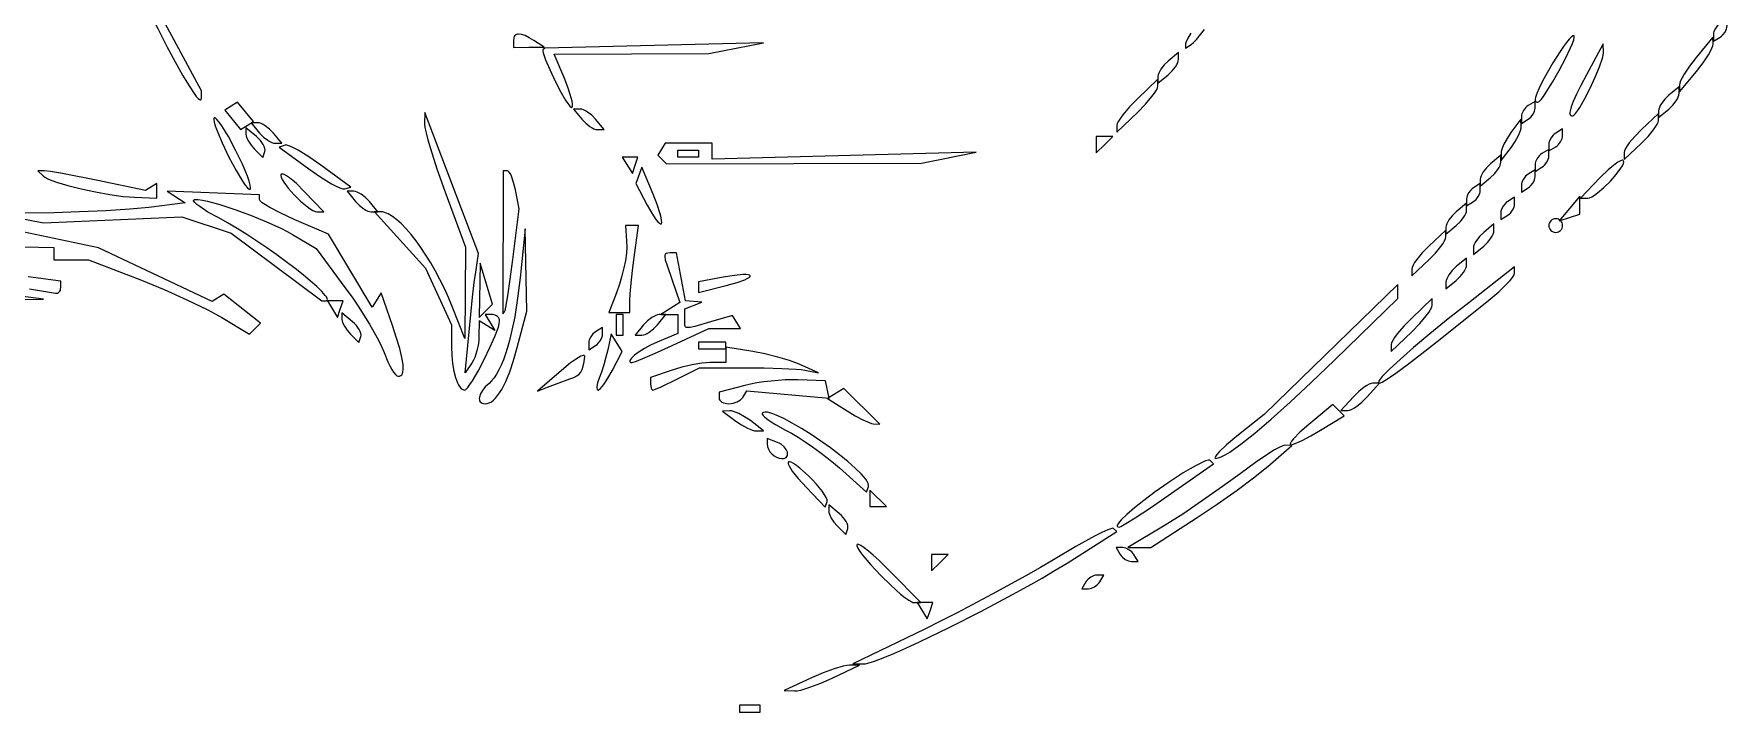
# Model space of a CAD drawing. Header units: millimetres. Extents: x 0.52 to 7.92, y 0.28 to 7.41.
# Drawn here: x 3.785 to 6.206, y 0.284 to 1.255 of the extents above; entities that cross this region are included whole.
import ezdxf

# ---------------------------------------------------------------- set-up
doc = ezdxf.new("R2010")
doc.units = ezdxf.units.MM
doc.header["$MEASUREMENT"] = 0

msp = doc.modelspace()

# ---------------------------------------------------------------- linework, layer by layer
at = {"flags": 128}
for points in [[(4.02451, 1.162838), (4.02451, 1.172852), (3.917721, 1.372383), (3.912292, 1.365113), (3.91091, 1.363653), (3.909058, 1.36229), (3.904264, 1.359979), (3.898559, 1.358417), (3.892588, 1.357843), (3.878313, 1.357843), (3.931292, 1.32313), (3.962117, 1.262066), (3.975176, 1.236665), (3.987115, 1.214368), (3.997743, 1.19548), (4.006868, 1.180306), (4.014299, 1.16915), (4.017319, 1.165174), (4.019844, 1.162317), (4.021849, 1.160616), (4.023311, 1.160111), (4.023831, 1.160318), (4.024206, 1.160839), (4.02451, 1.162838)], [(5.439792, 1.23934), (5.443063, 1.242057), (5.447435, 1.246733), (5.458723, 1.260817)], [(6.196078, 1.25), (6.198048, 1.251417), (6.199885, 1.253126), (6.203002, 1.257159), (6.205109, 1.261578), (6.205682, 1.26377), (6.205882, 1.265863), (6.205882, 1.275667), (6.196078, 1.269608), (6.194109, 1.268191), (6.192272, 1.266482), (6.189154, 1.262449), (6.187048, 1.25803), (6.186475, 1.255838), (6.186275, 1.253745), (6.186275, 1.243941), (6.196078, 1.25)], [(4.492647, 1.235444), (4.514706, 1.235594), (4.5, 1.245098), (4.493279, 1.249129), (4.487386, 1.252008), (4.482341, 1.253735), (4.478166, 1.254311), (4.476412, 1.254167), (4.474883, 1.253735), (4.473581, 1.253015), (4.472511, 1.252008), (4.471674, 1.250712), (4.471072, 1.249129), (4.470588, 1.245098), (4.470588, 1.235294), (4.492647, 1.235444)], [(4.554737, 1.149508), (4.555304, 1.151112), (4.555243, 1.154021), (4.554596, 1.158071), (4.553409, 1.163098), (4.549583, 1.175421), (4.544115, 1.189671), (4.529149, 1.22549), (4.75, 1.22662), (4.828431, 1.241638), (4.515373, 1.234327), (4.512656, 1.23161), (4.512523, 1.23021), (4.513197, 1.227252), (4.516679, 1.217394), (4.522527, 1.203498), (4.530166, 1.187029), (4.538362, 1.171116), (4.545727, 1.158738), (4.548846, 1.154259), (4.551454, 1.151125), (4.553451, 1.14949), (4.554189, 1.149283), (4.554737, 1.149508)], [(5.438974, 1.255502), (5.434906, 1.248551), (5.432295, 1.24331), (5.431373, 1.240096), (5.431373, 1.234137), (5.439792, 1.23934)], [(5.935343, 1.156863), (5.936169, 1.15712), (5.937221, 1.157872), (5.939932, 1.160731), (5.943335, 1.165181), (5.94729, 1.170969), (5.956301, 1.185531), (5.965846, 1.202369), (5.974808, 1.219437), (5.98207, 1.234685), (5.984714, 1.240988), (5.986514, 1.246069), (5.98733, 1.249671), (5.987326, 1.250838), (5.987023, 1.251539), (5.986392, 1.251814), (5.98552, 1.25164), (5.983117, 1.250026), (5.979938, 1.246854), (5.976107, 1.242283), (5.971748, 1.236468), (5.966986, 1.229568), (5.956747, 1.213144), (5.948484, 1.198794), (5.941926, 1.186818), (5.937018, 1.177074), (5.933706, 1.169419), (5.931936, 1.163713), (5.931613, 1.161546), (5.931655, 1.159813), (5.932056, 1.158495), (5.932809, 1.157577), (5.933907, 1.157038), (5.935343, 1.156863)], [(5.985095, 1.137255), (5.986805, 1.138114), (5.989113, 1.140556), (5.991918, 1.144378), (5.995124, 1.149377), (6.00234, 1.162101), (6.009976, 1.177106), (6.017244, 1.192774), (6.023357, 1.207484), (6.027527, 1.219616), (6.028638, 1.224209), (6.028969, 1.227551), (6.028526, 1.240196), (6.004902, 1.196078), (5.996895, 1.18086), (5.990586, 1.168239), (5.985917, 1.158041), (5.982828, 1.15009), (5.98126, 1.144212), (5.981028, 1.141995), (5.981155, 1.14023), (5.981632, 1.138895), (5.982453, 1.137969), (5.983609, 1.13743), (5.985095, 1.137255)], [(6.162069, 1.20098), (6.171405, 1.213174), (6.179006, 1.224632), (6.181911, 1.229684), (6.184089, 1.234069), (6.185442, 1.237626), (6.185873, 1.240196), (6.185569, 1.25), (6.161461, 1.220588), (6.152124, 1.208395), (6.144523, 1.196936), (6.141618, 1.191885), (6.13944, 1.1875), (6.138087, 1.183942), (6.137656, 1.181373), (6.13796, 1.171569), (6.162069, 1.20098)], [(5.406863, 1.196078), (5.412573, 1.201591), (5.417249, 1.207578), (5.419048, 1.210524), (5.420408, 1.213317), (5.421268, 1.215869), (5.421569, 1.218087), (5.421569, 1.227891), (5.406863, 1.215686), (5.401153, 1.210174), (5.396477, 1.204187), (5.394677, 1.201241), (5.393317, 1.198447), (5.392457, 1.195896), (5.392157, 1.193678), (5.392157, 1.183874), (5.406863, 1.196078)], [(5.362745, 1.142157), (5.374165, 1.153872), (5.383517, 1.164938), (5.387116, 1.169838), (5.389836, 1.174109), (5.391557, 1.177595), (5.392157, 1.180139), (5.392157, 1.189943), (5.362745, 1.161765), (5.351325, 1.15005), (5.341973, 1.138984), (5.338374, 1.134084), (5.335654, 1.129813), (5.333934, 1.126327), (5.333333, 1.123783), (5.333333, 1.113979), (5.362745, 1.142157)], [(6.122549, 1.147059), (6.128259, 1.152571), (6.132935, 1.158558), (6.134735, 1.161504), (6.136095, 1.164298), (6.136955, 1.166849), (6.137255, 1.169068), (6.137255, 1.178871), (6.122549, 1.166667), (6.116839, 1.161154), (6.112163, 1.155167), (6.110364, 1.152221), (6.109004, 1.149428), (6.108143, 1.146876), (6.107843, 1.144658), (6.107843, 1.134854), (6.122549, 1.147059)], [(4.089822, 1.12353), (4.098991, 1.129197), (4.07621, 1.156647), (4.057871, 1.145313), (4.080653, 1.117863), (4.089822, 1.12353)], [(4.401056, 0.745098), (4.401867, 0.745338), (4.402868, 0.746038), (4.405381, 0.748709), (4.408482, 0.752889), (4.412059, 0.758356), (4.420188, 0.77226), (4.428865, 0.788644), (4.437186, 0.805728), (4.444247, 0.821734), (4.449147, 0.834884), (4.450503, 0.839832), (4.45098, 0.8434), (4.450768, 0.845316), (4.450161, 0.847104), (4.449201, 0.848725), (4.447931, 0.850138), (4.446392, 0.851306), (4.444629, 0.852188), (4.442684, 0.852746), (4.440598, 0.852941), (4.430215, 0.852941), (4.444206, 0.830304), (4.421569, 0.844294), (4.421419, 0.821657), (4.42119, 0.816809), (4.420593, 0.811707), (4.418458, 0.801349), (4.417, 0.796401), (4.415336, 0.79181), (4.413506, 0.78773), (4.41155, 0.784314), (4.401832, 0.769608), (4.407265, 0.828431), (4.412306, 0.877764), (4.414777, 0.898832), (4.416798, 0.913768), (4.420899, 0.940281), (4.34405, 1.142157), (4.343594, 1.125669), (4.344102, 1.120729), (4.345737, 1.112973), (4.34838, 1.102795), (4.351911, 1.090592), (4.361165, 1.061686), (4.372549, 1.029412), (4.401961, 0.949643), (4.401044, 0.818627), (4.383161, 0.864354), (4.377759, 0.87748), (4.371919, 0.890397), (4.365708, 0.903016), (4.359193, 0.915251), (4.352439, 0.927012), (4.345513, 0.938213), (4.33848, 0.948764), (4.331407, 0.958579), (4.324359, 0.967568), (4.317404, 0.975645), (4.310606, 0.98272), (4.304032, 0.988706), (4.297749, 0.993515), (4.291821, 0.997059), (4.286316, 0.99925), (4.283742, 0.999811), (4.281299, 1), (4.272228, 1), (4.345088, 0.919353), (4.381922, 0.838235), (4.382138, 0.807174), (4.382596, 0.794556), (4.383743, 0.782854), (4.385507, 0.772302), (4.387816, 0.763139), (4.390597, 0.755601), (4.392143, 0.752515), (4.393779, 0.749924), (4.395498, 0.747857), (4.397289, 0.746344), (4.399145, 0.745414), (4.401056, 0.745098)], [(4.590636, 1.117647), (4.60044, 1.117647), (4.588235, 1.132353), (4.582723, 1.138063), (4.576736, 1.142739), (4.57379, 1.144538), (4.570996, 1.145898), (4.568445, 1.146759), (4.566227, 1.147059), (4.556423, 1.147059), (4.568627, 1.132353), (4.57414, 1.126643), (4.580127, 1.121967), (4.583073, 1.120167), (4.585866, 1.118807), (4.588418, 1.117947), (4.590636, 1.117647)], [(5.921569, 1.132353), (5.923538, 1.13377), (5.925375, 1.135479), (5.928493, 1.139512), (5.930599, 1.143931), (5.931172, 1.146123), (5.931373, 1.148216), (5.931373, 1.15802), (5.921569, 1.151961), (5.919599, 1.150544), (5.917762, 1.148835), (5.914645, 1.144802), (5.912538, 1.140382), (5.911965, 1.138191), (5.911765, 1.136098), (5.911765, 1.126294), (5.921569, 1.132353)], [(6.083333, 1.098039), (6.09285, 1.107753), (6.100643, 1.117181), (6.103642, 1.121451), (6.105909, 1.125245), (6.107343, 1.12843), (6.107843, 1.130869), (6.107843, 1.140673), (6.083333, 1.117647), (6.073817, 1.107933), (6.066023, 1.098505), (6.063024, 1.094235), (6.060758, 1.090441), (6.059324, 1.087257), (6.058824, 1.084817), (6.058824, 1.075013), (6.083333, 1.098039)], [(4.094456, 1.032364), (4.094821, 1.033128), (4.094913, 1.034389), (4.094321, 1.038289), (4.092765, 1.043835), (4.090331, 1.050798), (4.083171, 1.068058), (4.073529, 1.088235), (4.063114, 1.107639), (4.053848, 1.122792), (4.049962, 1.128303), (4.046741, 1.132184), (4.044311, 1.134247), (4.043433, 1.134538), (4.042799, 1.134303), (4.042434, 1.133539), (4.042342, 1.132278), (4.042934, 1.128377), (4.04449, 1.122831), (4.046924, 1.115868), (4.054084, 1.098609), (4.063725, 1.078431), (4.074141, 1.059028), (4.083407, 1.043874), (4.087293, 1.038364), (4.090514, 1.034482), (4.092944, 1.03242), (4.093822, 1.032129), (4.094456, 1.032364)], [(4.1154, 1.086396), (4.115676, 1.088399), (4.11534, 1.090759), (4.114442, 1.09339), (4.113032, 1.096205), (4.11116, 1.099118), (4.108876, 1.102042), (4.106228, 1.104888), (4.103268, 1.107572), (4.088235, 1.120048), (4.088235, 1.111004), (4.088483, 1.10894), (4.089193, 1.106536), (4.091799, 1.101053), (4.095657, 1.095253), (4.100368, 1.089828), (4.1125, 1.077696), (4.1154, 1.086396)], [(4.129852, 1.098039), (4.139656, 1.098039), (4.127451, 1.112745), (4.121938, 1.118455), (4.115951, 1.123131), (4.113006, 1.124931), (4.110212, 1.126291), (4.107661, 1.127151), (4.105442, 1.127451), (4.095638, 1.127451), (4.107843, 1.112745), (4.113356, 1.107035), (4.119343, 1.102359), (4.122288, 1.10056), (4.125082, 1.0992), (4.127633, 1.098339), (4.129852, 1.098039)], [(5.897371, 1.09256), (5.902935, 1.100768), (5.907445, 1.10905), (5.910438, 1.116439), (5.911222, 1.119498), (5.911453, 1.121972), (5.911141, 1.132353), (5.896747, 1.113322), (5.891183, 1.105114), (5.886673, 1.096832), (5.883679, 1.089443), (5.882896, 1.086384), (5.882665, 1.08391), (5.882977, 1.073529), (5.897371, 1.09256)], [(5.960784, 1.093137), (5.962754, 1.094555), (5.964591, 1.096264), (5.967708, 1.100296), (5.969815, 1.104716), (5.970388, 1.106907), (5.970588, 1.109), (5.970588, 1.118804), (5.960784, 1.112745), (5.958815, 1.111328), (5.956978, 1.109619), (5.95386, 1.105586), (5.951754, 1.101167), (5.95118, 1.098975), (5.95098, 1.096882), (5.95098, 1.087078), (5.960784, 1.093137)], [(4.229441, 1.032776), (4.238294, 1.035314), (4.195485, 1.066796), (4.178202, 1.078799), (4.162792, 1.08821), (4.156314, 1.091649), (4.150933, 1.094086), (4.14686, 1.095405), (4.145379, 1.095608), (4.144305, 1.095487), (4.135933, 1.092697), (4.178261, 1.061468), (4.195394, 1.049542), (4.210755, 1.040157), (4.217246, 1.036712), (4.222664, 1.034255), (4.226799, 1.032904), (4.22832, 1.03268), (4.229441, 1.032776)], [(4.871732, 1.069192), (5.053922, 1.069757), (5.132353, 1.085271), (4.754902, 1.075433), (4.754902, 1.098039), (4.687432, 1.098039), (4.677004, 1.081166), (4.689542, 1.068627), (4.871732, 1.069192)], [(5.315686, 1.096078), (5.327451, 1.107843), (5.303922, 1.107843), (5.303922, 1.084314), (5.315686, 1.096078)], [(5.941176, 1.063725), (5.943146, 1.065143), (5.944983, 1.066852), (5.9481, 1.070885), (5.950207, 1.075304), (5.95078, 1.077495), (5.95098, 1.079589), (5.95098, 1.089392), (5.941176, 1.083333), (5.939207, 1.081916), (5.93737, 1.080207), (5.934252, 1.076174), (5.932146, 1.071755), (5.931573, 1.069563), (5.931373, 1.06747), (5.931373, 1.057666), (5.941176, 1.063725)], [(4.644769, 1.066659), (4.648693, 1.078431), (4.626294, 1.078431), (4.640845, 1.054887), (4.644769, 1.066659)], [(4.735294, 1.078431), (4.715686, 1.078431), (4.705882, 1.078431), (4.705882, 1.088235), (4.72549, 1.088235), (4.735294, 1.088235), (4.735294, 1.078431)], [(5.867647, 1.04902), (5.873357, 1.054532), (5.878033, 1.060519), (5.879833, 1.063465), (5.881193, 1.066259), (5.882053, 1.06881), (5.882353, 1.071028), (5.882353, 1.080832), (5.867647, 1.068627), (5.861937, 1.063115), (5.857261, 1.057128), (5.855462, 1.054182), (5.854102, 1.051388), (5.853241, 1.048837), (5.852941, 1.046619), (5.852941, 1.036815), (5.867647, 1.04902)], [(6.006261, 1.019608), (6.008984, 1.020141), (6.012343, 1.021653), (6.016213, 1.024016), (6.020473, 1.027101), (6.02967, 1.034918), (6.038953, 1.044072), (6.047342, 1.053528), (6.053855, 1.062255), (6.056101, 1.066022), (6.057511, 1.06922), (6.057962, 1.071718), (6.057789, 1.072665), (6.05733, 1.073388), (6.056692, 1.073729), (6.055785, 1.073762), (6.053236, 1.072954), (6.049818, 1.071066), (6.045665, 1.068196), (6.040913, 1.064446), (6.035697, 1.059916), (6.024412, 1.048917), (5.996332, 1.019608), (6.006261, 1.019608)], [(3.928922, 1.020772), (3.960784, 1.019608), (3.960784, 1.040373), (3.944656, 1.030405), (3.876744, 1.044614), (3.826139, 1.05465), (3.80869, 1.057702), (3.79984, 1.058824), (3.79085, 1.058824), (3.79814, 1.051471), (3.800825, 1.049483), (3.805026, 1.047321), (3.810576, 1.045023), (3.817305, 1.042629), (3.833632, 1.037711), (3.852663, 1.032882), (3.873052, 1.028458), (3.893454, 1.024755), (3.912526, 1.022088), (3.921142, 1.021241), (3.928922, 1.020772)], [(4.189818, 1), (4.199747, 1), (4.171667, 1.029309), (4.160382, 1.040308), (4.155166, 1.044838), (4.150414, 1.048588), (4.146261, 1.051458), (4.142842, 1.053347), (4.140293, 1.054154), (4.139387, 1.054121), (4.138748, 1.053781), (4.138289, 1.053057), (4.138117, 1.05211), (4.138567, 1.049612), (4.139977, 1.046415), (4.142224, 1.042648), (4.148737, 1.03392), (4.157125, 1.024464), (4.166409, 1.01531), (4.175606, 1.007493), (4.179866, 1.004409), (4.183736, 1.002045), (4.187094, 1.000533), (4.189818, 1)], [(4.458133, 0.856826), (4.45888, 0.858862), (4.459935, 0.863613), (4.462773, 0.880026), (4.466259, 0.903602), (4.470003, 0.931878), (4.479075, 1.004133), (4.473606, 1.031478), (4.470999, 1.042095), (4.467944, 1.050787), (4.466367, 1.054131), (4.464821, 1.056657), (4.463352, 1.058254), (4.46201, 1.058809), (4.455882, 1.058795), (4.455336, 0.854028), (4.458133, 0.856826)], [(4.682224, 0.982878), (4.682758, 0.984524), (4.682616, 0.98757), (4.681846, 0.991841), (4.680497, 0.997162), (4.67626, 1.010256), (4.670296, 1.025455), (4.65406, 1.063725), (4.645868, 1.040545), (4.661892, 1.009557), (4.668454, 0.997866), (4.674475, 0.988938), (4.677074, 0.985784), (4.679287, 0.98365), (4.681032, 0.982645), (4.681702, 0.9826), (4.682224, 0.982878)], [(5.921569, 1.034314), (5.923538, 1.035731), (5.925375, 1.03744), (5.928493, 1.041473), (5.930599, 1.045892), (5.931172, 1.048084), (5.931373, 1.050177), (5.931373, 1.059981), (5.921569, 1.053922), (5.919599, 1.052504), (5.917762, 1.050795), (5.914645, 1.046762), (5.912538, 1.042343), (5.911965, 1.040152), (5.911765, 1.038058), (5.911765, 1.028255), (5.921569, 1.034314)], [(4.305891, 0.764706), (4.307947, 0.764955), (4.309668, 0.76571), (4.311054, 0.766986), (4.312101, 0.768798), (4.31281, 0.771159), (4.313178, 0.774085), (4.313203, 0.777588), (4.312884, 0.781683), (4.311209, 0.791708), (4.308138, 0.804273), (4.303659, 0.819493), (4.29776, 0.837481), (4.281795, 0.884336), (4.268876, 0.863433), (4.206347, 0.967974), (4.157095, 0.989161), (4.137965, 0.997947), (4.122288, 1.006205), (4.11625, 1.009847), (4.111682, 1.013008), (4.108786, 1.015575), (4.108029, 1.016598), (4.107766, 1.017429), (4.107688, 1.02451), (3.97549, 1.029589), (4.001376, 1.012698), (3.949218, 1.006434), (3.92239, 1.003894), (3.887901, 1.001606), (3.850198, 0.999823), (3.813725, 0.998795), (3.730392, 0.997419), (3.79902, 0.984167), (3.996601, 0.992839), (4.067245, 0.969524), (4.196975, 0.872549), (4.202007, 0.872549), (4.203666, 0.872792), (4.204594, 0.873504), (4.204823, 0.87466), (4.204384, 0.876237), (4.203308, 0.878209), (4.201628, 0.880553), (4.19658, 0.886254), (4.189493, 0.893144), (4.180619, 0.901026), (4.170213, 0.909705), (4.158526, 0.918982), (4.145812, 0.928663), (4.132323, 0.93855), (4.118313, 0.948447), (4.104035, 0.958157), (4.089741, 0.967484), (4.075684, 0.976231), (4.062118, 0.984202), (4.049295, 0.9912), (4.034002, 0.999734), (4.022184, 1.007427), (4.017943, 1.010694), (4.015009, 1.013435), (4.013528, 1.015544), (4.013379, 1.016328), (4.013647, 1.016915), (4.014553, 1.01745), (4.015951, 1.017757), (4.020117, 1.017728), (4.025932, 1.016903), (4.033185, 1.015355), (4.051152, 1.01039), (4.072321, 1.003427), (4.094992, 0.995061), (4.117467, 0.985884), (4.138046, 0.976492), (4.147093, 0.971901), (4.15503, 0.967478), (4.188867, 0.947514), (4.231208, 0.889998), (4.239963, 0.877753), (4.248615, 0.864992), (4.256938, 0.85209), (4.26471, 0.839423), (4.271707, 0.827365), (4.277703, 0.816291), (4.282477, 0.806575), (4.285802, 0.798594), (4.291179, 0.785436), (4.293984, 0.779681), (4.296758, 0.774661), (4.299418, 0.770514), (4.301882, 0.76738), (4.304067, 0.765398), (4.305891, 0.764706)], [(4.267107, 1), (4.276911, 1), (4.264706, 1.014706), (4.259193, 1.020416), (4.253206, 1.025092), (4.250261, 1.026891), (4.247467, 1.028251), (4.244916, 1.029112), (4.242697, 1.029412), (4.232893, 1.029412), (4.245098, 1.014706), (4.250611, 1.008996), (4.256598, 1.00432), (4.259543, 1.00252), (4.262337, 1.00116), (4.264888, 1.0003), (4.267107, 1)], [(5.843137, 1.014706), (5.845107, 1.016123), (5.846944, 1.017832), (5.850061, 1.021865), (5.852168, 1.026284), (5.852741, 1.028476), (5.852941, 1.030569), (5.852941, 1.040373), (5.843137, 1.034314), (5.841168, 1.032896), (5.839331, 1.031187), (5.836213, 1.027155), (5.834107, 1.022735), (5.833533, 1.020544), (5.833333, 1.018451), (5.833333, 1.008647), (5.843137, 1.014706)], [(5.892157, 0.995098), (5.894126, 0.996515), (5.895964, 0.998224), (5.899081, 1.002257), (5.901187, 1.006676), (5.901761, 1.008868), (5.901961, 1.010961), (5.901961, 1.020765), (5.892157, 1.014706), (5.890187, 1.013289), (5.88835, 1.01158), (5.885233, 1.007547), (5.883127, 1.003128), (5.882553, 1.000936), (5.882353, 0.998843), (5.882353, 0.989039), (5.892157, 0.995098)], [(5.980392, 0.99187), (5.995098, 0.996732), (5.995098, 1.022621), (5.965686, 0.987007), (5.980392, 0.99187)], [(5.818627, 0.980392), (5.824337, 0.985905), (5.829013, 0.991892), (5.830813, 0.994838), (5.832173, 0.997631), (5.833033, 1.000182), (5.833333, 1.002401), (5.833333, 1.012205), (5.818627, 1), (5.812917, 0.994488), (5.808241, 0.9885), (5.806442, 0.985555), (5.805082, 0.982761), (5.804222, 0.98021), (5.803922, 0.977991), (5.803922, 0.968187), (5.818627, 0.980392)], [(4.101189, 0.832701), (4.109242, 0.840614), (4.056519, 0.882086), (4.040103, 0.87194), (3.877451, 0.948701), (3.759804, 0.973423)], [(4.430172, 0.72549), (4.433169, 0.725818), (4.436164, 0.726798), (4.439155, 0.728424), (4.442137, 0.730691), (4.445107, 0.733592), (4.448064, 0.737124), (4.451002, 0.741279), (4.453919, 0.746052), (4.459678, 0.757431), (4.465314, 0.771215), (4.470802, 0.78736), (4.476115, 0.80582), (4.489963, 0.857843), (4.487534, 0.97549), (4.480152, 0.905412), (4.476624, 0.876352), (4.472461, 0.850008), (4.467692, 0.826477), (4.465089, 0.815798), (4.462346, 0.805859), (4.459466, 0.796673), (4.456452, 0.788252), (4.453309, 0.780609), (4.450039, 0.773755), (4.446647, 0.767704), (4.443137, 0.762467), (4.439511, 0.758057), (4.435773, 0.754486), (4.430453, 0.749476), (4.426368, 0.744424), (4.423562, 0.73955), (4.422075, 0.735072), (4.42184, 0.733049), (4.42195, 0.731208), (4.422412, 0.729575), (4.42323, 0.728177), (4.42441, 0.727043), (4.425957, 0.726198), (4.427876, 0.725672), (4.430172, 0.72549)], [(4.622127, 0.856209), (4.637255, 0.856209), (4.637255, 0.872815), (4.637747, 0.882851), (4.639086, 0.897904), (4.641069, 0.915935), (4.643489, 0.934906), (4.649724, 0.980392), (4.630728, 0.980392), (4.632474, 0.958333), (4.632694, 0.949948), (4.63212, 0.940649), (4.630777, 0.930547), (4.628687, 0.919747), (4.625876, 0.908358), (4.622365, 0.896488), (4.61818, 0.884243), (4.613344, 0.871732), (4.606999, 0.856209), (4.622127, 0.856209)], [(5.779412, 0.931373), (5.788928, 0.941087), (5.796722, 0.950514), (5.799721, 0.954784), (5.801988, 0.958579), (5.803421, 0.961763), (5.803922, 0.964202), (5.803922, 0.974006), (5.779412, 0.95098), (5.769895, 0.941266), (5.762102, 0.931839), (5.759103, 0.927569), (5.756836, 0.923774), (5.755402, 0.92059), (5.754902, 0.918151), (5.754902, 0.908347), (5.779412, 0.931373)], [(5.857843, 0.95098), (5.863553, 0.956493), (5.868229, 0.96248), (5.870029, 0.965426), (5.871389, 0.968219), (5.872249, 0.970771), (5.872549, 0.972989), (5.872549, 0.982793), (5.857843, 0.970588), (5.852133, 0.965076), (5.847457, 0.959089), (5.845658, 0.956143), (5.844298, 0.953349), (5.843437, 0.950798), (5.843137, 0.94858), (5.843137, 0.938776), (5.857843, 0.95098)], [(5.960784, 0.970588), (5.962754, 0.970788), (5.964591, 0.971362), (5.966256, 0.972268), (5.967708, 0.973468), (5.968908, 0.974921), (5.969815, 0.976585), (5.970388, 0.978423), (5.970588, 0.980392), (5.970388, 0.982362), (5.969815, 0.984199), (5.968908, 0.985864), (5.967708, 0.987316), (5.966256, 0.988516), (5.964591, 0.989422), (5.962754, 0.989996), (5.960784, 0.990196), (5.958815, 0.989996), (5.956978, 0.989422), (5.955313, 0.988516), (5.95386, 0.987316), (5.952661, 0.985864), (5.951754, 0.984199), (5.95118, 0.982362), (5.95098, 0.980392), (5.95118, 0.978423), (5.951754, 0.976585), (5.952661, 0.974921), (5.95386, 0.973468), (5.955313, 0.972268), (5.956978, 0.971362), (5.958815, 0.970788), (5.960784, 0.970588)], [(3.769608, 0.949909), (3.813725, 0.948906), (3.813725, 0.931373), (3.863378, 0.931373), (3.939042, 0.902033), (3.971515, 0.888751), (4.003999, 0.874275), (4.032724, 0.860356), (4.0445, 0.854151), (4.053922, 0.84874), (4.093137, 0.824787), (4.101189, 0.832701)], [(3.75, 0.874619), (3.79902, 0.875035), (3.737022, 0.883081), (3.723032, 0.8851), (3.707012, 0.887761), (3.67113, 0.894554), (3.63388, 0.902551), (3.599767, 0.910841), (3.539417, 0.926354), (3.5, 0.935969), (3.47549, 0.941383), (3.509804, 0.925537), (3.518298, 0.921992), (3.529316, 0.917984), (3.542397, 0.913652), (3.557077, 0.909134), (3.589388, 0.900087), (3.606093, 0.895835), (3.622549, 0.891947), (3.70098, 0.874202), (3.75, 0.874619)], [(4.431117, 0.858568), (4.440666, 0.868117), (4.423254, 0.926471), (4.421569, 0.84902), (4.431117, 0.858568)], [(4.640605, 0.784314), (4.646493, 0.78624), (4.659193, 0.791485), (4.676837, 0.799248), (4.697556, 0.808728), (4.75, 0.833142), (4.795275, 0.833333), (4.784049, 0.851497), (4.752384, 0.842415), (4.73002, 0.836081), (4.723449, 0.834625), (4.719253, 0.834403), (4.71788, 0.834776), (4.716904, 0.835483), (4.716258, 0.836532), (4.715877, 0.837933), (4.715646, 0.841824), (4.715686, 0.847222), (4.715686, 0.861111), (4.740196, 0.871001), (4.716575, 0.872549), (4.7037, 0.941176), (4.694987, 0.941176), (4.691386, 0.941084), (4.688846, 0.940512), (4.687982, 0.939909), (4.687393, 0.939021), (4.687083, 0.937793), (4.687055, 0.936171), (4.68786, 0.931521), (4.689835, 0.924631), (4.697405, 0.902371), (4.708535, 0.870443), (4.681373, 0.853241), (4.705882, 0.852941), (4.705882, 0.825908), (4.67626, 0.813638), (4.666775, 0.809302), (4.657971, 0.804536), (4.650226, 0.799652), (4.643918, 0.794958), (4.639424, 0.790767), (4.637976, 0.788957), (4.637122, 0.787389), (4.636911, 0.786102), (4.63739, 0.785134), (4.638605, 0.784525), (4.640605, 0.784314)], [(5.708472, 0.755167), (5.710144, 0.755493), (5.712664, 0.756583), (5.720451, 0.761213), (5.732234, 0.769361), (5.748417, 0.781331), (5.769402, 0.797427), (5.795592, 0.817953), (5.865196, 0.873511), (5.879471, 0.8857), (5.891161, 0.89704), (5.89566, 0.901995), (5.89906, 0.906262), (5.90121, 0.909685), (5.901961, 0.912103), (5.901961, 0.921137), (5.836445, 0.869882), (5.807261, 0.846757), (5.780849, 0.825249), (5.757707, 0.805805), (5.738332, 0.788871), (5.723224, 0.774894), (5.712879, 0.76432), (5.709648, 0.760449), (5.707796, 0.757596), (5.707383, 0.755817), (5.707736, 0.755347), (5.708472, 0.755167)], [(5.818627, 0.901961), (5.824337, 0.907473), (5.829013, 0.91346), (5.830813, 0.916406), (5.832173, 0.9192), (5.833033, 0.921751), (5.833333, 0.92397), (5.833333, 0.933773), (5.818627, 0.921569), (5.812917, 0.916056), (5.808241, 0.910069), (5.806442, 0.907123), (5.805082, 0.90433), (5.804222, 0.901778), (5.803922, 0.89956), (5.803922, 0.889756), (5.818627, 0.901961)], [(3.816176, 0.883512), (3.817654, 0.883467), (3.819031, 0.883788), (3.82028, 0.884442), (3.821369, 0.885397), (3.822269, 0.886618), (3.822949, 0.888074), (3.823379, 0.889731), (3.823529, 0.891556), (3.823529, 0.900759), (3.776961, 0.906937)], [(4.774862, 0.894481), (4.790505, 0.898877), (4.801402, 0.902792), (4.80509, 0.904514), (4.807616, 0.90605), (4.808986, 0.90738), (4.809208, 0.908479), (4.808291, 0.909328), (4.806241, 0.909903), (4.803068, 0.910184), (4.798778, 0.910149), (4.78688, 0.90904), (4.77061, 0.906404), (4.735294, 0.899779), (4.735294, 0.884438), (4.774862, 0.894481)], [(5.474565, 0.647388), (5.47805, 0.647877), (5.482585, 0.649553), (5.488149, 0.652398), (5.494722, 0.656396), (5.502281, 0.661527), (5.510806, 0.667776), (5.530672, 0.683558), (5.554153, 0.703602), (5.58108, 0.72777), (5.611287, 0.755924), (5.644608, 0.787926), (5.735294, 0.876161), (5.735294, 0.895827), (5.544118, 0.710024), (5.504902, 0.67887), (5.490376, 0.666748), (5.479814, 0.656771), (5.476331, 0.65291), (5.474212, 0.649973), (5.473582, 0.648089), (5.473864, 0.647583), (5.474565, 0.647388)], [(3.778849, 0.889845), (3.816176, 0.883512)], [(4.2232, 0.860777), (4.227124, 0.872549), (4.204725, 0.872549), (4.219276, 0.849005), (4.2232, 0.860777)], [(5.754902, 0.828431), (5.766322, 0.840146), (5.775674, 0.851212), (5.779273, 0.856113), (5.781993, 0.860383), (5.783713, 0.863869), (5.784314, 0.866414), (5.784314, 0.876217), (5.754902, 0.848039), (5.743482, 0.836325), (5.73413, 0.825258), (5.730531, 0.820358), (5.727811, 0.816087), (5.72609, 0.812602), (5.72549, 0.810057), (5.72549, 0.800253), (5.754902, 0.828431)], [(4.252655, 0.82169), (4.252931, 0.823693), (4.252595, 0.826053), (4.251697, 0.828684), (4.250287, 0.8315), (4.248415, 0.834412), (4.246131, 0.837336), (4.243483, 0.840183), (4.240523, 0.842866), (4.22549, 0.855342), (4.22549, 0.846298), (4.225738, 0.844234), (4.226448, 0.84183), (4.229054, 0.836348), (4.232912, 0.830547), (4.237623, 0.825123), (4.249755, 0.81299), (4.252655, 0.82169)], [(4.617647, 0.823529), (4.627451, 0.823529), (4.627451, 0.843137), (4.627451, 0.852941), (4.617647, 0.852941), (4.617647, 0.833333), (4.617647, 0.823529)], [(4.654462, 0.823529), (4.65668, 0.82383), (4.659232, 0.82469), (4.662025, 0.82605), (4.664971, 0.827849), (4.670958, 0.832525), (4.676471, 0.838235), (4.688675, 0.852941), (4.678871, 0.852941), (4.676653, 0.852641), (4.674102, 0.851781), (4.671308, 0.850421), (4.668362, 0.848621), (4.662375, 0.843945), (4.656863, 0.838235), (4.644658, 0.823529), (4.654462, 0.823529)], [(4.588235, 0.808824), (4.590205, 0.810241), (4.592042, 0.81195), (4.595159, 0.815983), (4.597266, 0.820402), (4.597839, 0.822594), (4.598039, 0.824687), (4.598039, 0.834491), (4.588235, 0.828431), (4.586266, 0.827014), (4.584429, 0.825305), (4.581311, 0.821272), (4.579205, 0.816853), (4.578631, 0.814661), (4.578431, 0.812568), (4.578431, 0.802764), (4.588235, 0.808824)], [(4.591837, 0.745098), (4.593272, 0.74566), (4.595173, 0.747271), (4.600045, 0.753188), (4.605798, 0.761945), (4.611777, 0.772639), (4.626019, 0.800179), (4.610474, 0.825332), (4.605517, 0.802372), (4.603024, 0.792103), (4.599898, 0.781117), (4.59654, 0.770728), (4.593349, 0.762255), (4.590999, 0.755593), (4.58993, 0.750138), (4.589892, 0.748038), (4.590193, 0.746452), (4.590839, 0.745448), (4.591837, 0.745098)], [(4.670062, 0.745098), (4.673883, 0.746346), (4.681774, 0.749744), (4.705165, 0.760915), (4.736871, 0.776733), (4.802259, 0.777), (4.829195, 0.776805), (4.854199, 0.776076), (4.874482, 0.77493), (4.881982, 0.774236), (4.887255, 0.773482), (4.906863, 0.769697), (4.879326, 0.781883), (4.873006, 0.784457), (4.865586, 0.787103), (4.848528, 0.792305), (4.830326, 0.796888), (4.81315, 0.800249), (4.77451, 0.806428), (4.77451, 0.784314), (4.751463, 0.784314), (4.746203, 0.784094), (4.740078, 0.783464), (4.726117, 0.781152), (4.711348, 0.77773), (4.697541, 0.773551), (4.666667, 0.762788), (4.666667, 0.753943), (4.666935, 0.750509), (4.667664, 0.747696), (4.668744, 0.745796), (4.66938, 0.745279), (4.670062, 0.745098)], [(4.735294, 0.803922), (4.754902, 0.803922), (4.77451, 0.803922), (4.77451, 0.813725), (4.754902, 0.813725), (4.735294, 0.813725), (4.735294, 0.803922)], [(4.519608, 0.749295), (4.551471, 0.760941), (4.556896, 0.763026), (4.561206, 0.765187), (4.564561, 0.767667), (4.567119, 0.770711), (4.569038, 0.774564), (4.570477, 0.779469), (4.571594, 0.785671), (4.572549, 0.793415), (4.572471, 0.794189), (4.572046, 0.794642), (4.570222, 0.794628), (4.567215, 0.793454), (4.563162, 0.791203), (4.558198, 0.78796), (4.552462, 0.783808), (4.539216, 0.773108), (4.504902, 0.7437), (4.519608, 0.749295)], [(4.778833, 0.72549), (4.781786, 0.725677), (4.784764, 0.726211), (4.790468, 0.728172), (4.793033, 0.729525), (4.795297, 0.731075), (4.797181, 0.732786), (4.798603, 0.73462), (4.804246, 0.74375), (4.922258, 0.733227), (4.916667, 0.758424), (4.877451, 0.759804), (4.868823, 0.759886), (4.859323, 0.759583), (4.838955, 0.75796), (4.82871, 0.756708), (4.81884, 0.755206), (4.809656, 0.753488), (4.801471, 0.751589), (4.764706, 0.741994), (4.764706, 0.733742), (4.764994, 0.732085), (4.765821, 0.730538), (4.767127, 0.729137), (4.768856, 0.727914), (4.770949, 0.726904), (4.773348, 0.726141), (4.775995, 0.725659), (4.778833, 0.72549)], [(5.663628, 0.715686), (5.665959, 0.716086), (5.668835, 0.717233), (5.672141, 0.719047), (5.675764, 0.721446), (5.683513, 0.727681), (5.691176, 0.735294), (5.708921, 0.754902), (5.699117, 0.754902), (5.696786, 0.754502), (5.693911, 0.753355), (5.690605, 0.751541), (5.686981, 0.749142), (5.679232, 0.742907), (5.671569, 0.735294), (5.653824, 0.715686), (5.663628, 0.715686)], [(4.985071, 0.696795), (4.994652, 0.696078), (4.943215, 0.747515), (4.919891, 0.7331), (4.94769, 0.715306), (4.959241, 0.70834), (4.970138, 0.702528), (4.979158, 0.698477), (4.982579, 0.697302), (4.985071, 0.696795)], [(4.81805, 0.686586), (4.828431, 0.686898), (4.809401, 0.701292), (4.801192, 0.706857), (4.792911, 0.711366), (4.785521, 0.71436), (4.782463, 0.715143), (4.779989, 0.715374), (4.769608, 0.715063), (4.788639, 0.700669), (4.796847, 0.695104), (4.805128, 0.690594), (4.812518, 0.687601), (4.815577, 0.686817), (4.81805, 0.686586)], [(4.978311, 0.607041), (4.978513, 0.609061), (4.977881, 0.611521), (4.976464, 0.614383), (4.974316, 0.617613), (4.968031, 0.625032), (4.959438, 0.633492), (4.948949, 0.642707), (4.936978, 0.652391), (4.923937, 0.662258), (4.910239, 0.672023), (4.896297, 0.6814), (4.882523, 0.690102), (4.86933, 0.697845), (4.857131, 0.704341), (4.846339, 0.709306), (4.8416, 0.711125), (4.837367, 0.712454), (4.833692, 0.713256), (4.830627, 0.713497), (4.828222, 0.713141), (4.826531, 0.712152), (4.82623, 0.711552), (4.826325, 0.71077), (4.827638, 0.708713), (4.830334, 0.70608), (4.834277, 0.702972), (4.839329, 0.699489), (4.845355, 0.69573), (4.859783, 0.687786), (4.868238, 0.68317), (4.877657, 0.677498), (4.887722, 0.670992), (4.898119, 0.663875), (4.908533, 0.656367), (4.918646, 0.64869), (4.928145, 0.641067), (4.936713, 0.633719), (4.97549, 0.599116), (4.978311, 0.607041)], [(5.582176, 0.66693), (5.584602, 0.667303), (5.588196, 0.668473), (5.598193, 0.672869), (5.610778, 0.679442), (5.62456, 0.687518), (5.658298, 0.708369), (5.642157, 0.724277), (5.607843, 0.695736), (5.595202, 0.684633), (5.586149, 0.675501), (5.583231, 0.671969), (5.581526, 0.669285), (5.58114, 0.667566), (5.581473, 0.667105), (5.582176, 0.66693)], [(4.854575, 0.647059), (4.856957, 0.647253), (4.858913, 0.647809), (4.860453, 0.648684), (4.86159, 0.649837), (4.862335, 0.651227), (4.8627, 0.652811), (4.862697, 0.654549), (4.862337, 0.656398), (4.860596, 0.660264), (4.85757, 0.664077), (4.853353, 0.667504), (4.850827, 0.668969), (4.848039, 0.670212), (4.833333, 0.675855), (4.833333, 0.667993), (4.833821, 0.66416), (4.835194, 0.660411), (4.837321, 0.656879), (4.840066, 0.653694), (4.843298, 0.650988), (4.846882, 0.648893), (4.850686, 0.647539), (4.854575, 0.647059)], [(5.365673, 0.519608), (5.382152, 0.519608), (5.448429, 0.562692), (5.476871, 0.581792), (5.505317, 0.601947), (5.530467, 0.620757), (5.540774, 0.628908), (5.54902, 0.635823), (5.583333, 0.66587), (5.573529, 0.666226), (5.570459, 0.665458), (5.565468, 0.663118), (5.558816, 0.659374), (5.550766, 0.654393), (5.531514, 0.641389), (5.509804, 0.625444), (5.484658, 0.606918), (5.456052, 0.586887), (5.427505, 0.567763), (5.402538, 0.551956), (5.349193, 0.519608), (5.365673, 0.519608)], [(4.919114, 0.585774), (4.919066, 0.588019), (4.917855, 0.591231), (4.915591, 0.59526), (4.912382, 0.599956), (4.90834, 0.605168), (4.903575, 0.610746), (4.898196, 0.61654), (4.892313, 0.6224), (4.880106, 0.633381), (4.875233, 0.637222), (4.871189, 0.640015), (4.86798, 0.641796), (4.865611, 0.642604), (4.864091, 0.642476), (4.863423, 0.64145), (4.863615, 0.639564), (4.864673, 0.636856), (4.866603, 0.633363), (4.869411, 0.629123), (4.877686, 0.618554), (4.889547, 0.605451), (4.916348, 0.577476), (4.919114, 0.585774)], [(5.336565, 0.54902), (5.339017, 0.549943), (5.343858, 0.552589), (5.359552, 0.562308), (5.381338, 0.576691), (5.406909, 0.594256), (5.471619, 0.639492), (5.466462, 0.644649), (5.465654, 0.644979), (5.464313, 0.644918), (5.460157, 0.643687), (5.454237, 0.641089), (5.4468, 0.637257), (5.43809, 0.632324), (5.428351, 0.626422), (5.406769, 0.612245), (5.388349, 0.599264), (5.372185, 0.587285), (5.358527, 0.576531), (5.347624, 0.567227), (5.339727, 0.559599), (5.336983, 0.556484), (5.335084, 0.553872), (5.334062, 0.551791), (5.333947, 0.55027), (5.334771, 0.549337), (5.336565, 0.54902)], [(4.992157, 0.578431), (5.003922, 0.578431), (4.980392, 0.601961), (4.980392, 0.578431), (4.992157, 0.578431)], [(4.948733, 0.547181), (4.949009, 0.549183), (4.948673, 0.551543), (4.947776, 0.554174), (4.946366, 0.55699), (4.944494, 0.559903), (4.942209, 0.562826), (4.939562, 0.565673), (4.936601, 0.568356), (4.921569, 0.580832), (4.921569, 0.571789), (4.921816, 0.569724), (4.922526, 0.56732), (4.925133, 0.561838), (4.92899, 0.556037), (4.933701, 0.550613), (4.945833, 0.53848), (4.948733, 0.547181)], [(4.971457, 0.353255), (4.974003, 0.353479), (4.977452, 0.354218), (4.986867, 0.357148), (4.999315, 0.361852), (5.014413, 0.368141), (5.031776, 0.375823), (5.051018, 0.384707), (5.093605, 0.405317), (5.139096, 0.428443), (5.184412, 0.452556), (5.206042, 0.464505), (5.226475, 0.476128), (5.245325, 0.487234), (5.262208, 0.497631), (5.333239, 0.542578), (5.328576, 0.547241), (5.32768, 0.547459), (5.325985, 0.547168), (5.320368, 0.545146), (5.312078, 0.541361), (5.301467, 0.535996), (5.274686, 0.521261), (5.242839, 0.502412), (5.224452, 0.491456), (5.203237, 0.479276), (5.155341, 0.452866), (5.105191, 0.426438), (5.081157, 0.414234), (5.058824, 0.403245), (4.955882, 0.353569), (4.971457, 0.353255)], [(5.043247, 0.441176), (5.053102, 0.441176), (5.010006, 0.485089), (4.992887, 0.501754), (4.985118, 0.50876), (4.978136, 0.514669), (4.97214, 0.51932), (4.967327, 0.522553), (4.963892, 0.524208), (4.962753, 0.524393), (4.962033, 0.524124), (4.961664, 0.523321), (4.961745, 0.522133), (4.963154, 0.518714), (4.966049, 0.514082), (4.97022, 0.508451), (4.981548, 0.495053), (4.995456, 0.480239), (5.010262, 0.465726), (5.024284, 0.453233), (5.030475, 0.44828), (5.035839, 0.444477), (5.040167, 0.442037), (5.041876, 0.441396), (5.043247, 0.441176)], [(5.080392, 0.498039), (5.092157, 0.509804), (5.068627, 0.509804), (5.068627, 0.486275), (5.080392, 0.498039)], [(5.354098, 0.5), (5.363902, 0.5), (5.357843, 0.509804), (5.356426, 0.511773), (5.354717, 0.513611), (5.350684, 0.516728), (5.346265, 0.518834), (5.344073, 0.519408), (5.34198, 0.519608), (5.332176, 0.519608), (5.338235, 0.509804), (5.339653, 0.507835), (5.341362, 0.505997), (5.345394, 0.50288), (5.349814, 0.500774), (5.352005, 0.5002), (5.354098, 0.5)], [(5.29296, 0.460784), (5.295054, 0.460984), (5.297245, 0.461558), (5.301664, 0.463664), (5.305697, 0.466782), (5.307406, 0.468619), (5.308824, 0.470588), (5.314883, 0.480392), (5.305079, 0.480392), (5.302986, 0.480192), (5.300794, 0.479619), (5.296375, 0.477512), (5.292342, 0.474395), (5.290633, 0.472558), (5.289216, 0.470588), (5.283157, 0.460784), (5.29296, 0.460784)], [(5.066337, 0.429404), (5.070261, 0.441176), (5.047862, 0.441176), (5.062413, 0.417632), (5.066337, 0.429404)], [(4.872549, 0.31471), (4.876304, 0.314994), (4.881353, 0.315991), (4.894455, 0.319829), (4.910083, 0.325629), (4.926471, 0.332797), (4.965686, 0.351354), (4.95098, 0.35142), (4.947226, 0.351063), (4.942176, 0.350014), (4.929075, 0.346135), (4.913446, 0.340377), (4.897059, 0.333333), (4.857843, 0.31518), (4.872549, 0.31471)], [(4.794118, 0.284314), (4.813725, 0.284314), (4.823529, 0.284314), (4.823529, 0.294118), (4.803922, 0.294118), (4.794118, 0.294118), (4.794118, 0.284314)]]:
    msp.add_lwpolyline(points, dxfattribs=at)

doc.saveas('drawing.dxf')
